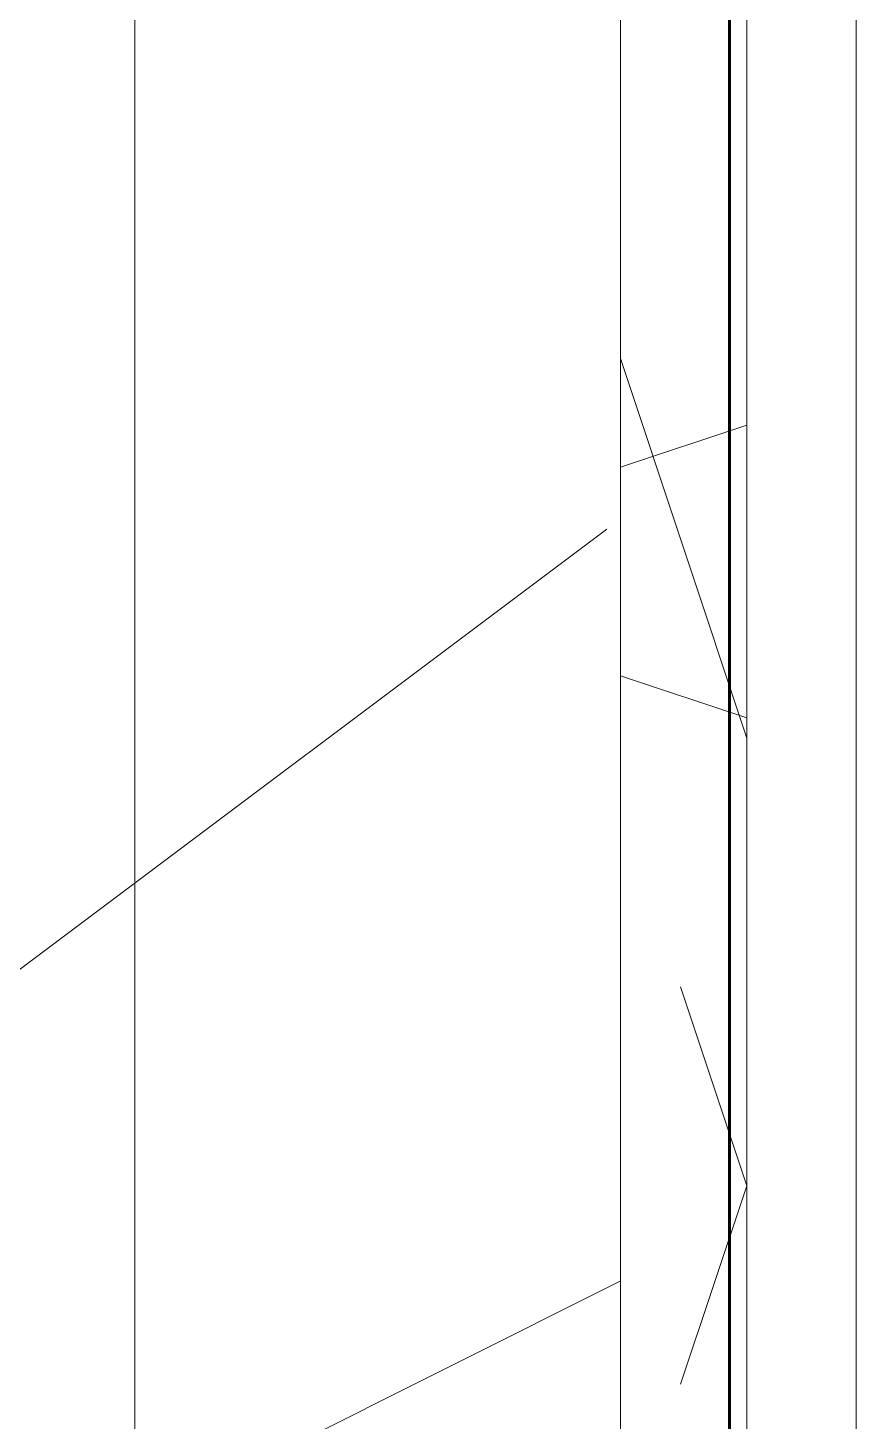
# Model space of a CAD drawing. Header units: inches. Extents: x -4061 to -1937, y 9836 to 11171.
# Drawn here: x -2803.26 to -2798.52, y 10365.9 to 10373.87 of the extents above; entities that cross this region are included whole.
import ezdxf

# ---------------------------------------------------------------- set-up
doc = ezdxf.new("R2010")
doc.units = ezdxf.units.IN
doc.header["$MEASUREMENT"] = 0
for name, color, linetype, lineweight in [('0-1', 7, 'Continuous', 5), ('A-WALL', 113, 'Continuous', 18), ('A-WALL-2', 250, 'Continuous', 60), ('A-WALL-3', 10, 'Continuous', 18), ('A-WALL-PATT-2', 55, 'Continuous', 9), ('A-WALL-PATT-6', 111, 'Continuous', 9)]:
    doc.layers.add(name, color=color, linetype=linetype, lineweight=lineweight)

# ---------------------------------------------------------------- blocks, each defined once
blk = doc.blocks.new('CTR - 1st Phase - Unit Layouts_rvt-1-ENLARGED RCP - 1ST FLOOR PLAN - WEST')
at = {"layer": 'A-WALL-PATT-2'}
h = blk.add_hatch(dxfattribs=at)
h.set_pattern_fill('FP_2', color=256, style=0, pattern_type=2)
h.set_pattern_definition([(216.87, (4.265, -1141.338), (31.9871619, 21.32545714), [5.331, -47.981]), (206.565, (10.662, -1144.536), (-10.662476, -10.6620098), [11.921, -11.921]), (198.435, (10.662, -1149.868), (-21.32449365, -10.6625869), [6.744, -26.974])])
h.paths.add_polyline_path([(-2799.8723, 10265.944), (-2799.8723, 10269.9144), (-2803.3723, 10269.9144), (-2803.3723, 10265.944)], flags=0)
h.paths.add_polyline_path([(-2803.3723, 10305.9144), (-2799.8723, 10305.9144), (-2799.8723, 10378.0394), (-2801.9987, 10378.0394), (-2802.6487, 10377.3894), (-2803.3723, 10377.3894), (-2803.3723, 10309.4035)], flags=0)
at = {"layer": 'A-WALL-2'}
blk.add_line((-2799.2473, 10378.0394), (-2799.2473, 10305.9144), dxfattribs=at)
at = {"layer": 'A-WALL-3'}
blk.add_line((-2799.8723, 10378.0394), (-2799.8723, 10305.9144), dxfattribs=at)

msp = doc.modelspace()

# ---------------------------------------------------------------- hatches: boundary and pattern name
at = {"layer": 'A-WALL-PATT-6'}
h = msp.add_hatch(dxfattribs=at)
h.set_pattern_fill('FP_10', color=256, style=0, pattern_type=2)
h.set_pattern_definition([(161.57, (0.32, -1151.68), (-2.560496185, -0.000537386), [0, -18.214, 2.022, 0]), (18.43, (-0.32, -1151.68), (-2.560496185, 0.000537386), [0, -18.214, 2.022, 0]), (108.43, (0.32, -1151.68), (1.27922091, -6.400876726), [6.07, -14.166]), (71.57, (-0.32, -1151.68), (1.27922091, 6.400876726), [6.07, -14.166])])
h.paths.add_polyline_path([(-2799.2473, 10356.4394), (-2799.1487, 10356.4394), (-2799.1487, 10377.3894), (-2799.2473, 10377.3718), (-2799.2473, 10376.1394), (-2799.8723, 10376.1394), (-2799.8723, 10359.2158), (-2799.2473, 10359.8408), (-2799.2473, 10359.7692)], flags=0)

# ---------------------------------------------------------------- linework, layer by layer
at = {"layer": 'A-WALL'}
for p, q in [((-2798.5237, 10360.5644), (-2798.5237, 10381.5144)), ((-2799.1487, 10359.9394), (-2799.1487, 10380.8894)), ((-2802.6487, 10356.4394), (-2802.6487, 10377.3894))]:
    msp.add_line(p, q, dxfattribs=at)

# ---------------------------------------------------------------- block references
at = {"layer": '0-1'}
msp.add_blockref('CTR - 1st Phase - Unit Layouts_rvt-1-ENLARGED RCP - 1ST FLOOR PLAN - WEST', (0, 0), dxfattribs=at)

doc.saveas('drawing.dxf')
